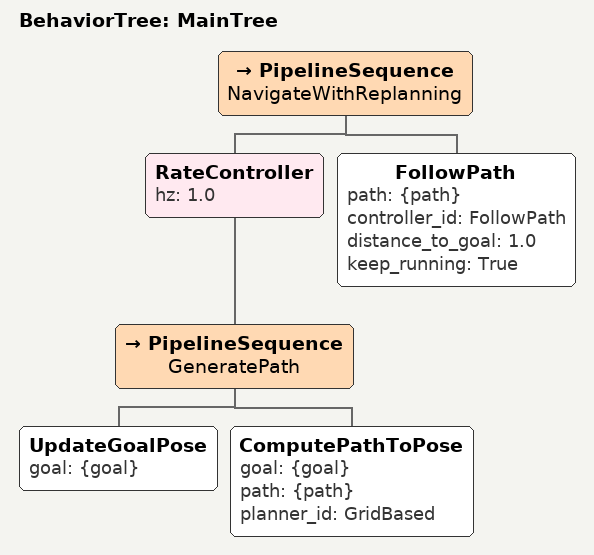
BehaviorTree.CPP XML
<!--
  This Behavior Tree replans the global path periodically at 1 Hz.
-->

<root main_tree_to_execute="MainTree">
  <BehaviorTree ID="MainTree">
    <PipelineSequence name="NavigateWithReplanning">
      <RateController hz="1.0">
        <PipelineSequence name="GeneratePath">
          <UpdateGoalPose goal="{goal}"/>
          <ComputePathToPose goal="{goal}" path="{path}" planner_id="GridBased"/>
        </PipelineSequence>
      </RateController>
      <FollowPath path="{path}"  controller_id="FollowPath" distance_to_goal="1.0" keep_running="True"/>
    </PipelineSequence>
  </BehaviorTree>
</root>
